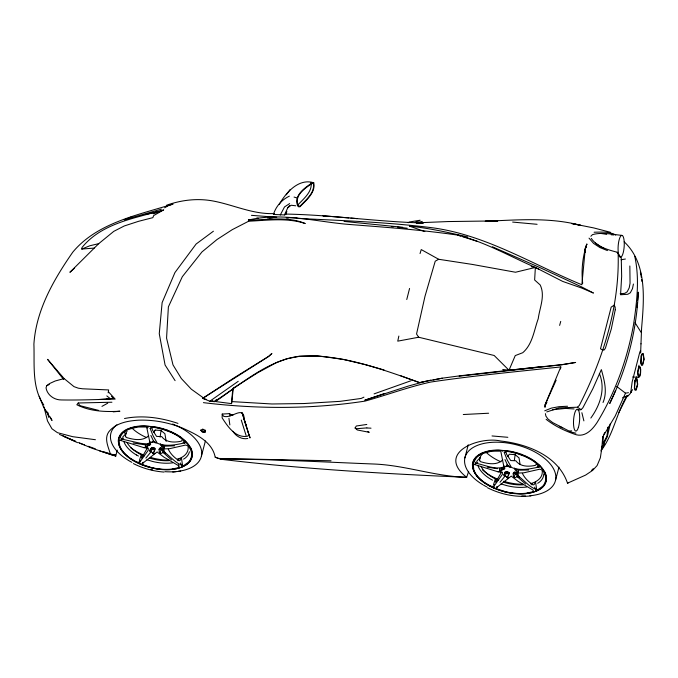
<?xml version="1.0" encoding="UTF-8"?>
<svg xmlns="http://www.w3.org/2000/svg" width="678" height="678" viewBox="0 0 678 678"><rect width="100%" height="100%" fill="white"/><g stroke="black" fill="none" stroke-linecap="round" stroke-linejoin="round"><path stroke-width="1.02" d="M150.465 448.811L149.753 451.65L151.245 451.556L152.516 452.972L154.245 451.523L154.279 448.268M504.974 472.058L503.864 475.803L505.356 475.71L506.627 477.134L508.356 475.676L508.39 472.422M640.981 343.899L641.583 328.254C644.041 299.422 647.397 263.589 624.175 241.826M151.821 427.072L152.448 430.03L156.567 436.403L161.728 436.607C166.237 442.768 174.534 442.675 181.373 441.175L182.696 439.327M505.932 451.226L506.559 454.184L510.678 460.557L515.839 460.769C520.348 466.922 528.645 466.828 535.484 465.328L536.807 463.489M232.079 415.08L229.334 413.648L222.214 414.055L222.138 417.86C227.783 426.555 235.274 437.996 247.173 436.31L249.029 435.174L248.148 432.369M154.245 451.523L155.025 448.294M508.356 475.676L509.136 472.447M640.625 353.035L640.99 343.754M170.559 432.183L163.373 429.53L155.838 427.691L152.211 427.174L150.143 428.394L153.126 435.869L157.313 443.217C165.949 447.056 176.56 444.7 185.441 442.709L184.772 441.471L179.975 437.429A36.832 19.806 14.4 0 0 170.593 432.149M524.67 456.336L517.484 453.684L509.949 451.845L506.322 451.328L504.254 452.557L507.237 460.023L511.424 467.379C520.06 471.218 530.671 468.854 539.552 466.862L538.883 465.625L534.086 461.591A36.832 19.721 14.4 0 0 524.636 456.37M603.352 436.242L602.869 443.709L606.869 436.361L608.217 427.216L607.7 427.293M163.33 452.735L162.457 448.938L161.347 448.09L159.279 448.734L159.161 451.387L159.889 452.921L161.067 453.548L163.288 452.285L165.551 452.989C171.187 457.404 176.407 463.989 183.535 465.659L188.23 462.404A36.807 19.764 14.3 0 0 191.357 456.836A36.892 19.798 14.5 0 0 190.874 450.378L188.603 446.005L185.611 445.048L169.686 448.658L163.915 448.912L164.246 451.438L165.551 452.989M517.441 476.888L516.568 473.1L515.458 472.244L513.39 472.897L513.271 475.541L514 477.075L515.178 477.702L517.399 476.448L519.662 477.143C525.297 481.558 530.518 488.152 537.646 489.821L542.341 486.558M585.326 252.445L585.47 250.606M206.553 399.444L202.697 398.342L268.624 356.475L271.903 353.467L268.734 356.314L234.715 377.443L202.697 398.342L209.816 401.223L214.256 401.63L216.494 399.647L215.536 401.554L231.554 403.63L232.715 389.206L233.359 388.096L257.674 372.756L276.59 362.518L286.828 358.704L299.312 356.374L317.855 355.806L343.712 359.493L365.306 364.654L384.121 369.985M602.759 436.454L601.852 447.666L607.234 436.929L610.353 423.725M637.405 303.041L636.964 307.219M637.651 300.074L638.286 292.193C636.71 330.762 626.752 368.874 609.742 403.495L615.616 390.452M108.166 392.85L108.649 389.943L82.496 388.782L78.275 388.172L73.978 386.63L64.113 378.578L47.57 359.34L63.681 379.485M231.554 403.63L233.359 388.096M178.475 464.65L178.992 467.532L172.992 468.905M143.999 447.675L148.329 448.107L148.194 450.345L139.668 462.328L136.659 461.998L130.659 458.481A36.807 19.815 14.3 0 1 123.582 452.218A36.892 19.84 14.3 0 1 119.709 445.522L119.175 441.268L119.853 440.208L143.999 447.675L149.906 444.971L150.652 444.056L150.033 443.59L146.041 444.98L133.108 443.014M498.11 471.837L502.44 472.261L502.305 474.498L493.779 486.482L490.77 486.16L484.77 482.634A36.807 19.815 14.3 0 1 477.693 476.38A36.892 19.84 14.3 0 1 473.82 469.685L473.286 465.43L473.964 464.362L498.11 471.837L504.017 469.125L504.763 468.21L504.144 467.744L500.152 469.134L499.669 468.676M559.638 325.389L560.731 321.397M163.305 449.658L163.008 452.362L171.492 459.862M504.991 459.582L507.661 465.311L509.17 466.913L510.644 467.15L507.314 466.142L507.475 464.718M517.416 473.82L517.111 476.515L525.603 484.024M160.144 448.158L159.949 449.031L161.279 449.955L163 449.963M543.756 473.99L543.527 475.905A33.781 18.136 14.3 0 1 539.035 482.431L537.654 483.27M154.779 468.625A37.544 20.221 14.4 0 0 162.483 469.617A37.544 20.213 14.5 0 0 169.856 469.642A37.087 19.908 14.4 0 0 182.306 466.845A37.104 19.916 14.4 0 0 190.23 460.896L191.959 456.98A37.485 20.111 14.5 0 0 192.035 452.667A37.18 19.967 14.4 0 0 189.179 445.878L187.45 443.632A37.061 19.908 14.4 0 0 177.424 435.335L170.814 431.92L163.508 429.225A37.087 19.925 14.4 0 0 148.185 426.394A37.087 19.925 14.4 0 0 134.066 427.216A37.493 20.111 14.3 0 0 123.667 431.674A37.061 19.908 14.4 0 0 118.769 438.954L118.481 441.056A37.18 19.967 14.4 0 0 119.133 445.488A37.485 20.111 14.4 0 0 123.133 452.277L127.549 456.616A37.104 19.916 14.4 0 0 139.854 463.947L143.397 465.32A37.96 20.382 14.4 0 0 158.703 469.091L162.551 469.473M488.211 451.404A37.519 20.103 14.3 0 0 482.397 453.201A37.493 20.111 14.3 0 0 477.778 455.836A37.061 19.908 14.4 0 0 472.88 463.108L472.591 465.21A37.18 19.967 14.4 0 0 474.185 471.913A37.485 20.154 14.3 0 0 477.159 476.448M147.126 446.277L147.38 444.471M501.237 470.43L501.618 467.718M560.503 368.968L560.791 366.934C517.433 371.578 473.998 375.637 430.861 382.028C408.461 386.901 387.002 395.037 364.942 401.122C311.566 409.292 256.97 409.139 203.417 402.647M160.101 437.149L161.042 430.513L155.211 430.081L153.516 432.471M514.348 460.354L515.153 454.667L509.314 454.235L507.627 456.625M586.36 245.614L586.843 244.105C582.614 256.538 581.139 270.302 582.699 283.328M602.157 445.921L600.344 457.853L597.106 465.583L592.631 470.388L585.614 475.083L567.511 483.185C558.333 455.845 527.187 443.937 500.779 441.031C479.083 435.946 435.539 452.98 466.667 477.312L468.668 471.346M94.166 248.097L81.784 249.055L82.021 247.512C101.683 223.087 135.303 218.163 163.695 209.892L153.703 215.545L152.838 217.655L138.524 221.325L124.243 225.977L113.802 231.342L98.708 243.665L69.893 272.293L74.546 268.149M638.668 367.12L638.99 365.213M150.999 467.405L142.609 464.667L142.126 463.71L143.075 462.303M505.11 491.567L496.72 488.821L496.237 487.863L497.186 486.465M313.761 182.789L312.151 182.84C304.795 187.789 293.43 195.501 297.676 205.9L298.43 206.748L299.922 206.807C305.914 200.493 315.914 192.569 313.761 182.789C298.752 178 285.913 192.569 279.319 204.324M161.576 444.692L160.279 443.912L160.915 445.582L163.813 448.294L164.339 445.599M514.39 468.074L515.026 469.744L517.924 472.447L518.272 470.651M633.413 284.031L632.489 288.65L630.337 292.76L627.794 294.269L620.565 294.761L621.658 276.404L621.26 258.064L617.183 252.233C607.7 249.699 597.14 246.962 591.267 238.376M585.784 247.962L586.123 246.368M398.85 336.068L397.757 341.144L418.682 337.237L494.169 355.492L509 370.239L513.187 370.103M406.758 299.523L409.571 288.455M205.146 432.089L205.527 430.377L202.798 429.199L200.73 430.191L202.18 431.979L205.146 432.089L203.171 432.013M78.487 442.581L92.022 448.243L115.718 456.192L117.277 450.116M151.033 448.209L152.075 449.217L153.872 449.446L154.186 448.226M464.871 457.93L468.244 444.776M505.144 472.363L506.186 473.38L507.983 473.6L508.297 472.38M201.417 456.108L205.4 440.954M555.528 480.27L558.977 467.134M420.046 253.564L421.241 249.572L438.674 259.276L472.235 264.412L515.517 272.242L535.366 267.437L562.715 281.421L581.91 288.125L593.436 293.049L581.648 286.921L540.247 267.751L492.33 246.758M603.03 402.495C607.624 391.799 604.268 380.239 601.369 369.603L592.86 388.697L582.851 407.825L581.054 409.639L578.003 410.156M636.1 378.697L636.676 376.815M152.101 448.921L151.245 451.556L145.846 458.116M506.212 473.075L505.356 475.71L499.957 482.27M64.113 378.578L55.206 380.985L49.452 383.621L46.74 385.689L46.028 387.85C47.197 395.079 54.265 400.045 61.384 399.944C79.318 400.257 97.242 399.495 115.175 399.105L108.48 391.867M139.397 460.464L141.177 455.065L141.532 458.175L147.482 447.785M493.508 484.626L495.287 479.227L495.643 482.329L501.593 471.947M148.635 445.582L149.219 443.946M502.745 469.735L503.627 467.286L504.017 469.125M584.8 249.851L585.792 247.241M586.843 244.105L585.343 247.945L581.868 284.752C531.399 263.971 483.27 233.274 428.047 227.249C384.443 221.994 340.5 220.528 296.659 218.375M124.523 433.2L124.998 431.971M628.472 392.681L625.506 393.172L615.209 416.055L602.615 437.09M560.791 366.934L545.205 404.469L544.993 407.283L545.053 404.851L556.146 380.197M139.668 462.328L140.482 460.26M493.779 486.482L494.593 484.423M159.889 452.921L161.593 448.777M514 477.075L515.365 473.761M517.5 473.202L517.111 474.117L515.39 474.117L514.06 473.193L514.449 472.269L516.17 472.278M159.949 449.031L160.339 448.116L162.059 448.116M384.358 393.562L364.798 400.198L408.648 385.968L425.098 381.46L442.242 378.188L460.701 375.705L509 370.239L515.255 355.586L522.755 352.713C532.62 344.212 534.018 330.322 538.23 318.736C539.654 307.719 545.485 295.684 540.146 284.913L534.637 279.989L535.366 267.437C509.695 256.284 484.897 241.936 457.608 235.088C422.309 229.978 386.723 227.35 351.179 224.604C317.041 222.147 282.472 211.858 248.411 220.087L248.665 221.206L232.249 229.664L217.011 239.52L201.968 251.928L182.314 276.709L168.381 306.897L166.568 338.119L172.992 364.891L181.357 378.57L191.332 389.206L203.366 397.842M161.957 446.395L162.678 444.819M289.37 196.137C281.65 199.866 276.082 206.137 273.404 214.443L284.446 214.934L287.819 207.697L289.692 205.442M286.853 211.528L285.845 214.409L284.446 214.934M545.841 404.503L546.934 402.164M618.929 412.385L627.116 396.181L629.464 394.621L632.549 389.664M149.652 450.633L151.618 447.938L154.152 448.082L154.94 448.743L154.974 449.98M503.762 474.795L505.729 472.091L508.263 472.235L509.051 472.897L509.085 474.134M280.26 215.053L284.514 206.926L289.659 203.578M590.843 418.046C600.123 405.19 605.776 388.833 599.352 373.442M603.835 434.344L604.801 432.581M601.132 449.904L604.708 443.861M367.408 431.462L369.23 432.31L357.264 429.962L355.086 428.004L356.306 426.004L366.79 424.462M600.937 450.912C613.412 434.564 616.395 413.648 626.709 396.096L622.497 397.833M507.136 464.667L506.313 465.981L507.314 466.142M99.607 450.87L112.319 455.014L114.65 455.133L115.124 454.396L115.718 456.192M158.983 449.667L160.186 447.811M513.093 473.829L514.297 471.964M148.185 426.394L147.94 426.759L148.685 426.809L148.279 426.691M543.29 470.04L541.561 467.795A37.061 19.908 14.4 0 0 531.535 459.489L524.925 456.074L517.619 453.379A37.087 19.925 14.4 0 0 502.296 450.556L502.051 450.921L502.796 450.972L502.296 450.556A37.087 19.925 14.4 0 0 488.177 451.37M181.941 466.583L182.306 466.845M505.025 491.94A37.544 20.221 14.4 0 0 516.594 493.77A37.544 20.213 14.5 0 0 523.967 493.804A37.087 19.908 14.4 0 0 536.417 490.999L535.671 490.77L536.417 490.999A37.104 19.916 14.4 0 0 544.341 485.05L546.07 481.143A37.485 20.111 14.5 0 0 546.146 476.82M153.728 432.174L155.211 430.081M286.277 194.781L290.243 189.442M111.929 402.232L78.258 402.978L76.843 404.766C90.115 411.47 105.344 412.029 119.913 411.224L113.133 411.86M122.396 433.505L120.108 437.056L121.743 439.073L140.651 443.344L147.092 443.904L149.957 442.785L146.66 427.004L137.634 427.004L128.693 429.327A36.832 19.755 14.3 0 0 122.421 433.513M475.829 457.142L474.38 458.904A37.926 20.365 14.6 0 0 472.405 464.964C473.388 477.905 486.745 485.168 497.508 489.474A37.96 20.382 14.4 0 0 507.966 492.448M631.582 391.706L630.726 392.731L632.15 381.968L639.727 352.416L640.43 350.729L640.769 351.153M142.066 464.074L143.592 462.303M496.169 488.228L497.694 486.465M149.626 441.853L151.948 442.437L153.55 441.158L155.059 442.759L156.533 442.988M482.804 453.48L491.745 451.158L500.771 451.158L503.737 466.006L506.059 466.6L507.661 465.311M122.498 437.302L125.981 433.471L125.413 435.42L126.091 437.403C133.32 439.615 142.609 441.598 148.626 435.717M476.609 461.464L480.092 457.625L479.524 459.582L480.202 461.557C487.431 463.777 496.72 465.752 502.737 459.87M153.872 449.446L154.618 448.658L153.575 447.65L151.779 447.421M507.983 473.6L508.729 472.812L507.686 471.803L505.89 471.574M142.126 463.71L157.118 451.972L164.025 457.209L179.136 466.015M496.237 487.863L511.229 476.125L518.136 481.363L533.247 490.169L533.103 491.686L527.103 493.067M140.066 463.727L136.363 462.235M505.042 491.889A37.087 19.908 14.4 0 1 493.974 488.101L494.593 487.965L493.965 488.101A37.104 19.916 14.4 0 1 481.66 480.778L477.202 476.439M590.86 236.275L592.453 234.647C601.911 231.961 612.124 234.402 621.726 235.359M591.369 470.583L593.258 468.668M546.756 411.944L559.113 407.885L577.436 407.215L579.309 405.478C603.064 358.721 619.565 306.922 618.158 254.004L617.183 252.233M638.71 377.375L639.778 376.4L640.574 373.307L640.718 369.535L640.151 366.866L639.134 366.535C637.532 369.773 636.879 374.12 638.71 377.375L632.608 376.96M163.373 452.192L164.246 451.438M517.484 476.346L518.356 475.592L518.026 473.075L523.797 472.812L539.722 469.201L542.714 470.168L545.01 474.541M119.269 439.073L118.769 438.954M473.38 463.227L472.88 463.108M187.45 443.632L187.018 443.692M541.561 467.795L541.129 467.854M213.417 231.215L196.12 244.021L174.941 272.556L162.127 302.608L159.262 333.703L165.085 365.035L175.094 380.655M287.819 207.697L291.159 205.248L295.761 205.79M215.536 401.554L232.715 389.206M209.816 401.223L238.232 381.307M212.333 401.079L214.256 401.63C241.071 384.579 266.462 360.882 298.998 356.272C340.788 353.611 380.968 369.018 419.784 382.587L422.843 381.985M297.744 205.061C303.168 199.162 312.134 192.154 311.151 183.297M164.661 207.832L167.966 205.79L173.043 204.053C138.117 215.036 97.276 222.672 72.783 252.157C53.715 279.607 36.095 310.066 33.9 344.153C34.663 364.306 31.603 387.545 43.807 405.012M408.241 222.731L409.461 221.986L420.114 220.231L415.275 222.367M183.543 459.116L184.941 458.277A33.781 18.136 14.3 0 0 189.416 451.743M200.73 430.191L203.027 431.852L205.527 430.377M150.228 443.666L149.152 444.285L147.363 443.844M503.262 468.439L504.33 467.82M438.674 259.276L435.234 261.183L424.979 296.337L416.546 334.034L418.682 337.237M101.946 406.376L107.743 403.181M121.743 439.073L123.701 438.081M482.846 453.506A36.832 19.755 14.3 0 0 476.532 457.667L474.219 461.218L475.854 463.235L477.812 462.235M273.404 214.443L274.437 213.926M161.042 444.861L162.974 446.217L174.602 445.844M567.511 483.185L568.24 482.829M46.74 385.689L49.265 384.494M363.925 397.155L361.204 398.435L340.136 401.342L304.024 403.537L271.937 403.978L232.19 401.622M153.499 213.807L161.584 210.816M163.813 448.294L164.347 448.056L164.432 445.929M517.924 472.447L518.458 472.21L518.543 470.091M81.784 249.055L89.894 245.741L98.708 243.665M544.748 410.809L551.384 408.105L559.104 406.673L567.562 406.241M626.133 396.537L628.514 395.579L625.887 396.537M131.668 216.85L124.277 219.799L161.449 209.129M150.143 428.394L150.982 428.072M504.254 452.557L505.093 452.234M482.287 452.879L485.067 451.862A37.96 20.382 14.4 0 1 498.516 450.014L510.017 451.184A37.96 20.382 14.4 0 1 521.467 454.311M410.97 380.756L374.103 393.876M222.214 414.055L223.477 416.182C231.198 419.335 243.826 404.656 244.182 419.072M229.783 415.843L233.283 414.843M166.602 205.222C181.501 199.959 197.518 198.078 213.112 201.002C233.647 204.849 253.089 214.57 274.437 213.553M418.301 222.376L422.25 221.409M419.784 382.587L430.869 380.146M145.94 214.316L158.237 211.629M119.853 440.208L121.252 439.92M473.964 464.362L475.363 464.083M149.889 442.717L151.948 442.437M503.737 466.006L504 466.871L506.059 466.6M433.056 379.985L442.242 378.188M180.687 471.057L172.754 472.117M621.107 259.733L625.396 259.03M124.523 418.521C142.338 414.953 160.906 417.623 177.967 423.394M552.536 409.766L565.511 408.419L574.054 408.944M569.715 431.081L571.656 430.827M459.142 376.18L561.681 364.781L575.639 362.45L562.299 364.586L509 370.239L502.737 369.468M252.343 219.647L248.411 220.087C266.988 220.028 287.675 216.062 305.227 223.537C287.167 217.477 267.318 220.392 248.665 221.206M509 370.239L540.756 366.764M620.133 293.803L624.794 293.328L627.158 291.837L629.192 287.887L630.048 283.251L629.845 265.979M530.95 495.881C516.085 497.652 500.83 494.406 487.49 487.745M269.259 217.952L273.302 217.604M267.615 217.985L272.734 217.562M366.857 427.894L356.442 428.733L355.086 428.004M98.437 399.537L113.48 398.393L111.489 396.316M528.713 469.998L519.518 470.185M147.16 427.886L147.668 427.852M156.432 442.632L152.203 441.827L151.779 442.336M313.338 183.441L311.965 183.518C305.083 188.272 294.015 195.417 298.125 205.315L298.803 206.078L300.091 206.137C305.625 200.035 315.253 192.705 313.338 183.441L310.982 182.365M463.294 414.521L488.635 413.233M106.582 398.825L110.277 398.647L106.802 395.91M594.097 232.232C601.233 232.079 609.446 231.376 615.743 235.088M247.792 438.496C241.834 439.666 235.927 436.293 232.885 431.25M497.669 220.977L485.228 221.265C517.017 219.96 549.595 217.096 580.749 225.359L571.622 223.511L593.742 227.927L610.327 232.257M497.652 220.892L447.997 221.562L416.182 222.859L423.411 222.986C377.434 221.791 331.796 214.892 285.777 214.07M220.46 459.201C271.531 458.989 322.559 462.04 373.578 464.006C405.122 465.15 435.047 476.49 466.667 477.312C384.443 473.803 302.202 469.023 220.46 459.201L217.799 458.065M416.419 223.062L418.436 223.079M331.042 460.777L218.375 458.447L215.197 457.201C212.197 441.471 195.603 434.039 182.407 428.038C168.5 422.47 153.474 419.631 138.482 420.182C127.811 420.852 115.582 422.97 108.666 431.996C104.022 438.937 108.421 446.963 110.353 454.031M286.658 217.646L296.981 217.952M163.491 469.507L166.313 469.608A37.951 20.45 14.5 0 0 169.992 469.566M492.025 435.954L507.847 437.302M497.525 468.701L487.219 467.167M366.959 427.971L371.01 428.182M324.033 215.858L322.898 215.79L348.848 217.935M276.734 217.274L251.453 215.341M286.252 217.85L288.362 217.977M611.166 234.774L613.827 234.952M350.89 218.113L357.12 218.63M391.367 226.613L393.46 226.783M397.647 227.138L407.249 228.223M512.644 222.079L537.095 224.299M164.076 472.074C153.423 471.278 142.922 468.413 133.388 463.591M344.077 221.418L402.664 227.274M95.42 439.717L72.775 436.7L57.452 432.683L51.926 428.767L47.494 420.945L43.985 406.851M256.793 218.036L258.547 218.282M601.132 233.486L606.657 234.317M424.852 231.571L409.436 226.13C429.157 228.122 448.387 232.495 467.6 236.936M531.221 266.615L535.366 267.437L539.12 269.378M575.893 433.2L570.927 432.005L552.638 422.564L547.96 418.987L545.909 416.131L545.375 413.631M98.522 410.368L79.758 405.622L78.258 402.978M475.854 463.235C484.745 464.896 495.406 470.218 504 466.871M104.115 451.938L108.904 453.387M110.819 453.972L114.65 455.133M294.066 197.061L297.015 197.959M457.608 235.088L460.565 236.029M462.54 236.664L477.32 241.393M48.002 412.766L45.985 411.046L43.273 406.461L39.222 396.299M215.197 457.201L216.935 457.777M507.127 476.837L509.178 477.515M153.016 452.675L155.067 453.362M501.025 483.914L506.585 485.584A33.764 18.162 14.5 0 0 526.764 487.007M146.914 459.76L152.474 461.43A33.764 18.162 14.5 0 0 172.653 462.854M212.273 400.935L214.256 401.63M79.529 443.098L84.453 444.878M88.386 446.302L95.284 448.802M400.664 375.756L419.14 382.561M507.322 465.193L509.034 465.828M153.211 441.039L154.923 441.666M607.48 250.597L599.911 247.563L593.614 243.436L589.029 238.131M521.45 454.345L525.052 455.794A37.858 20.238 14.5 0 1 534.637 461.176L539.79 465.345M167.339 430.183L170.941 431.64A37.858 20.323 14.4 0 1 180.619 436.979L185.679 441.192M63.986 436.513L75.589 441.37M62.444 435.539L68.131 438.081M70.02 438.929L75.699 441.471M559.325 426.343L562.672 427.852M77.563 442.683L59.486 434.403M602.115 247.546L603.759 248.394M492.559 480.194L490.635 479.134A33.781 18.179 14.3 0 1 477.948 465.625M136.524 454.98L138.448 456.04M135.558 461.786C127.625 457.421 118.675 450.684 118.294 440.81A37.926 20.365 14.6 0 1 120.269 434.742L121.718 432.979A37.858 20.323 14.4 0 1 128.142 428.699L130.956 427.708A37.96 20.382 14.4 0 1 144.406 425.852L155.906 427.03A37.96 20.382 14.4 0 1 167.356 430.149M515.153 469.015L517.085 470.379L517.06 469.286M577.436 407.215L581.054 409.639M595.309 242.987L601.293 247.123M537.095 466.278L538.739 467.43M182.984 442.124L184.628 443.276M616.633 386.409L625.506 393.172M539.552 466.862L537.976 465.65L537.518 463.989M183.865 441.488L185.441 442.709M546.121 419.309C555.062 426.309 565.672 431.318 576.393 434.801C585.597 437.039 592.555 429.403 597.106 422.445C615.404 392.528 627.336 358.967 633.557 324.525C636.828 302.066 639.769 278.743 634.752 256.335M494.177 487.889L493.965 488.101M515.153 454.667L519.017 457.887L520.119 464.583M161.042 430.513L164.907 433.734L166.169 441.378M229.334 413.648L231.029 415.453M515.687 468.854L516.712 469.956M518.356 475.592L519.662 477.143M506.627 477.134L507.949 478.719M152.516 452.972L153.838 454.565M44.858 409.385L52.02 420.445L50.231 417.029M153.55 441.158L150.88 435.429M635.083 322.745L641.108 332.347M522.365 473.363C524.696 478.193 528.798 482.202 533.383 484.906L534.12 484.643L535.535 481.973L536.705 489.77M168.254 449.2C170.585 454.031 174.687 458.04 179.272 460.743L180.017 460.481L181.433 457.811L182.594 465.616M534.544 487.143L535.628 489.567M180.433 462.989L181.518 465.413M544.9 472.108C547.443 476.744 547.027 482.914 543.129 486.685A37.858 20.365 14.6 0 1 536.705 490.965L533.883 491.957A37.951 20.45 14.5 0 1 520.45 493.83L512.814 493.245A37.96 20.382 14.4 0 1 508.941 492.635M190.798 447.955C193.332 452.582 192.916 458.76 189.018 462.523A37.858 20.332 14.4 0 1 182.526 466.752L179.772 467.803A37.951 20.45 14.5 0 1 170.881 469.507M249.589 436.801L249.75 437.242L249.479 436.259M243.69 417.563L242.232 413.249L242.673 414.758M248.894 434.717L249.987 437.971L247.36 429.301M244.072 418.707L245.877 424.411M246.08 435.445L241.266 420.038M248.148 432.411L243.944 418.936M246.241 426.301L241.995 412.512M245.75 424.055L247.521 429.784M581.877 412.716L583.885 420.877M499.966 470.744L500.305 472.125M145.855 446.59L146.194 447.963M504.347 467.117L504.72 468.71M150.236 442.954L150.609 444.556M149.516 443.132L149.906 444.971M640.405 271.505L641.346 277.497M641.659 279.497L641.973 281.497M228.935 418.351L229.85 424.911M48.113 413.639L48.545 417.148L48.231 414.241M202.798 429.199L203.027 431.852M640.413 272.48L640.574 274.463M531.942 483.507L532.044 484.956M177.831 459.345L177.933 460.803M499.517 468.786L499.601 470.769M145.406 444.632L145.49 446.616M162.949 445.132L162.974 446.217M146.804 437.666A37.697 20.247 14.4 0 1 131.956 428.089M179.153 459.15A37.926 20.382 14.4 0 1 177.305 459.506M169.271 460.159A37.926 20.382 14.4 0 1 150.508 457.421M143.999 455.167A37.926 20.382 14.4 0 1 130.617 447.599M188.06 446.234A32.112 17.247 14.4 0 1 177.45 459.201M169.136 460.65A32.112 17.247 14.4 0 1 162.864 460.616L159.61 460.294A32.112 17.247 14.4 0 1 149.813 458.167M144.024 456.048A32.112 17.247 14.4 0 1 127.125 442.7M125.396 436.344A32.112 17.247 14.4 0 1 127.074 431.208M154.906 468.583A37.087 19.908 14.4 0 1 139.982 463.964M150.991 467.456A36.943 19.899 14.4 0 0 162.364 469.261A36.943 19.891 14.5 0 0 173.026 468.947M136.473 455.006A33.781 18.179 14.3 0 1 123.837 441.471M176.119 425.487A46.689 25.069 14.4 0 1 201.722 452.412A46.689 25.069 14.4 0 1 178.339 471.312M175.788 471.6A46.689 25.069 14.4 0 1 164.932 471.676M152.558 469.871A46.689 25.069 14.4 0 1 150.66 469.43M131.879 462.345A46.689 25.069 14.4 0 1 116.887 424.784M172.619 424.004A46.689 25.069 14.4 0 1 175.255 425.106M542.366 486.575A36.807 19.781 14.5 0 0 545.459 480.99A36.892 19.798 14.5 0 0 544.985 474.541M543.281 470.108A37.104 19.916 14.4 0 1 546.146 476.88M532.332 483.473A37.926 20.365 14.3 0 1 530.45 483.795M523.374 484.304A37.926 20.365 14.3 0 1 503.678 481.287M498.118 479.312A37.926 20.365 14.3 0 1 482.346 469.744M500.915 461.811A37.697 20.238 14.4 0 1 486.075 452.243M618.87 255.301A10.984 3.017 -86.1 0 1 620.387 236.597A10.984 3.017 -86.1 0 1 624.192 246.309A10.984 3.017 -86.1 0 1 619.158 256.03M542.171 470.396A32.112 17.247 14.4 0 1 531.56 483.355M523.246 484.804A32.112 17.247 14.4 0 1 516.975 484.77L513.721 484.448A32.112 17.247 14.4 0 1 503.924 482.321M498.135 480.21A32.112 17.247 14.4 0 1 480.897 466.21M479.507 460.498A32.112 17.247 14.4 0 1 482.405 453.87M539.832 465.574A37.926 20.365 14.6 0 1 544.9 472.363M476.058 456.972A37.858 20.365 14.6 0 1 482.567 452.751M482.829 484.719A46.689 25.069 14.4 0 1 478.507 444.971A46.689 25.069 14.4 0 1 547.697 461.193A46.689 25.069 14.4 0 1 529.899 495.754M525.492 495.999A46.689 25.069 14.4 0 1 521.84 495.974M486.804 486.923A46.689 25.069 14.4 0 1 483.6 485.177M505.102 491.609A36.943 19.899 14.4 0 0 516.475 493.415A36.943 19.891 14.5 0 0 527.137 493.101M185.713 441.42A37.926 20.365 14.6 0 1 190.789 448.209M640.49 369.891L640.363 373.086L639.693 375.705L638.786 376.536L637.879 372.281L639.142 367.349L640.007 367.629L640.49 369.891M634.811 380.765L634.388 388.062L635.116 390.265L636.176 390.197L637.71 384.223L636.871 378.392L635.803 378.46L634.811 380.765M634.989 381.299L634.625 387.502L635.244 389.375L636.15 389.325L637.456 384.24L636.735 379.282L635.828 379.333L634.989 381.299M641.202 355.848L640.778 363.145L641.507 365.349L642.566 365.281L644.1 359.306L643.253 353.475L642.193 353.543L641.202 355.848M641.38 356.382L641.015 362.586L641.634 364.467L642.541 364.408L643.846 359.323L643.125 354.365L642.219 354.416L641.38 356.382M615.251 309.812L611.302 328.94L605.42 348.128L604.191 349.967L602.7 350.085L600.496 348.78L611.183 307.109L614.226 305.151L615.166 307.176L615.251 309.812M578.351 427.538A10.984 3.017 -86.1 0 0 577.919 409.436A10.984 3.017 -86.1 0 0 573.503 423.419A10.984 3.017 -86.1 0 0 578.351 427.538"/></g></svg>
